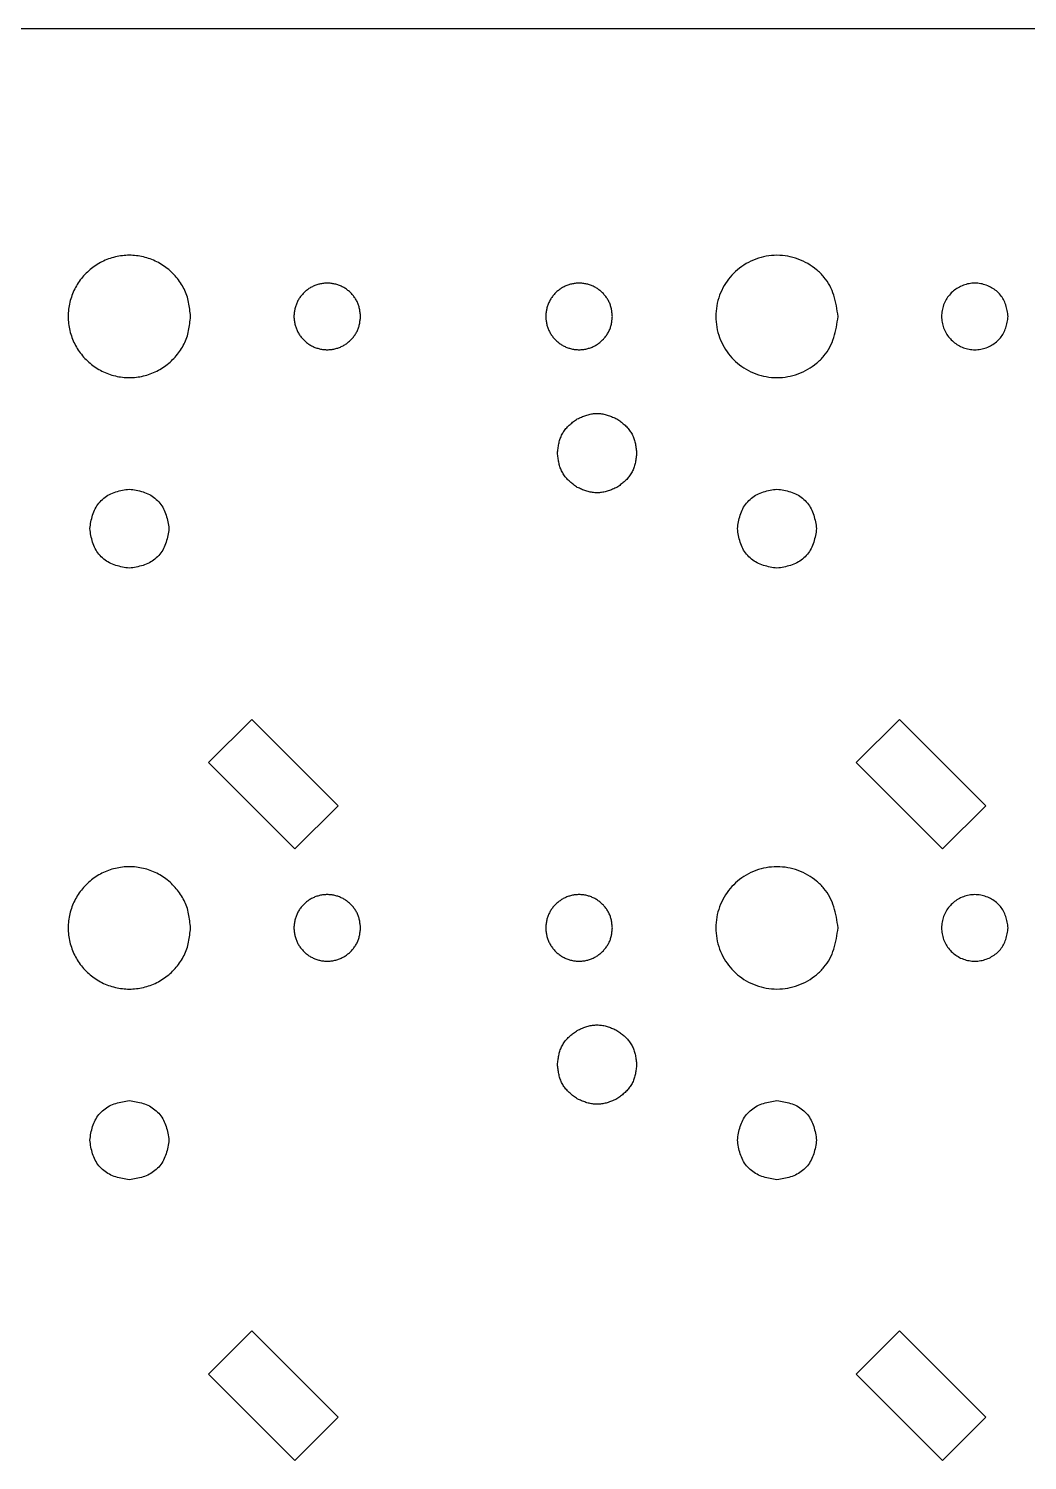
# Model space of a CAD drawing. Extents: x 1 to 215, y -90 to -6.
# Drawn here: x 60.01 to 87.77, y -45.49 to -5.68 of the extents above; entities that cross this region are included whole.
import ezdxf

# ---------------------------------------------------------------- set-up
doc = ezdxf.new("R2010")
doc.units = 0
for name, color, linetype in [('Cork_Diodes', 7, 'CONTINUOUS'), ('Cork_Holes', 7, 'CONTINUOUS'), ('Cork_Outline', 7, 'CONTINUOUS')]:
    doc.layers.add(name, color=color, linetype=linetype)

msp = doc.modelspace()

# ---------------------------------------------------------------- linework, layer by layer
at = {"layer": 'Cork_Diodes', "color": 2}
for points in [[(66.213598, -24.886792), (65.012178, -26.088212)], [(68.613597, -27.286801), (66.213598, -24.886792)], [(84.214578, -24.886792), (83.013158, -26.088212)], [(86.614577, -27.286801), (84.214578, -24.886792)], [(67.412177, -28.488221), (65.012178, -26.088212)], [(85.413159, -28.488221), (83.013158, -26.088212)], [(68.613597, -27.286801), (67.412177, -28.488221)], [(86.614577, -27.286801), (85.413159, -28.488221)], [(66.213598, -41.887012), (65.012178, -43.088432)], [(68.613597, -44.287021), (66.213598, -41.887012)], [(84.214578, -41.887012), (83.013158, -43.088432)], [(86.614577, -44.287021), (84.214578, -41.887012)], [(67.412177, -45.488441), (65.012178, -43.088432)], [(85.413159, -45.488441), (83.013158, -43.088432)], [(68.613597, -44.287021), (67.412177, -45.488441)], [(86.614577, -44.287021), (85.413159, -45.488441)]]:
    msp.add_lwpolyline(points, dxfattribs=at)
at = {"layer": 'Cork_Holes', "color": 1}
for points, knots in [([(64.50988, -13.685286), (64.503118, -13.751448), (64.489641, -13.883307), (64.45997, -14.079345), (64.411238, -14.270325), (64.334884, -14.451488), (64.235631, -14.620988), (64.116309, -14.778773), (63.979869, -14.923037), (63.827662, -15.051305), (63.661795, -15.160996), (63.483965, -15.25018), (63.296806, -15.318079), (63.103885, -15.363628), (62.907955, -15.386186), (62.711752, -15.386188), (62.515897, -15.363634), (62.323077, -15.318069), (62.135938, -15.250134), (61.957926, -15.160925), (61.79166, -15.051373), (61.639255, -14.923275), (61.503392, -14.779049), (61.385906, -14.620707), (61.287803, -14.450787), (61.209419, -14.269865), (61.15244, -14.080087), (61.11771, -13.884049), (61.105971, -13.685286), (61.11771, -13.486523), (61.15244, -13.290484), (61.209419, -13.100707), (61.287803, -12.919785), (61.385906, -12.749865), (61.503392, -12.591523), (61.639255, -12.447296), (61.79166, -12.319199), (61.957925, -12.209647), (62.135937, -12.120439), (62.323076, -12.052505), (62.515901, -12.006975), (62.711749, -11.984386), (62.907957, -11.984389), (63.103881, -12.006982), (63.296807, -12.052494), (63.483965, -12.120393), (63.661795, -12.209575), (63.827662, -12.319266), (63.979869, -12.447535), (64.116309, -12.591799), (64.235631, -12.749584), (64.334884, -12.919084), (64.411237, -13.100247), (64.459971, -13.291226), (64.489646, -13.487265), (64.50312, -13.619124), (64.50988, -13.685286)], [0, 0, 0, 0, 0.199511, 0.397619, 0.594372, 0.789098, 0.985319, 1.182187, 1.381317, 1.579793, 1.778027, 1.976498, 2.175217, 2.373979, 2.569805, 2.765573, 2.961313, 3.159932, 3.358595, 3.557251, 3.755903, 3.954561, 4.153184, 4.348959, 4.544746, 4.740525, 4.939158, 5.137817, 5.336466, 5.535115, 5.733774, 5.932407, 6.128186, 6.323973, 6.519748, 6.718371, 6.917029, 7.115681, 7.314337, 7.512997, 7.711611, 7.907354, 8.103122, 8.29895, 8.497707, 8.696423, 8.894895, 9.093128, 9.291605, 9.490735, 9.687603, 9.883824, 10.07855, 10.275303, 10.473412, 10.672922, 10.672922, 10.672922, 10.672922]), ([(82.510098, -13.685286), (82.494575, -13.784876), (82.463775, -13.982468), (82.397102, -14.272976), (82.288662, -14.546673), (82.122504, -14.787687), (81.914172, -14.992596), (81.670255, -15.161651), (81.399169, -15.288359), (81.108912, -15.367228), (80.809867, -15.394316), (80.510613, -15.367185), (80.220244, -15.288666), (79.950289, -15.162303), (79.709538, -14.99204), (79.503313, -14.785753), (79.333147, -14.545121), (79.206722, -14.27541), (79.128151, -13.985034), (79.101079, -13.685286), (79.128151, -13.385537), (79.206722, -13.095162), (79.333147, -12.825451), (79.503313, -12.584818), (79.709538, -12.378532), (79.950289, -12.208268), (80.220244, -12.081906), (80.510613, -12.003387), (80.809867, -11.976255), (81.108912, -12.003344), (81.399169, -12.082213), (81.670255, -12.208921), (81.914172, -12.377975), (82.122503, -12.582884), (82.288659, -12.8239), (82.397101, -13.097595), (82.463775, -13.388103), (82.494575, -13.585696), (82.510098, -13.685286)], [0, 0, 0, 0, 0.302351, 0.59988, 0.892711, 1.179546, 1.471276, 1.764927, 2.065693, 2.364601, 2.662808, 2.961707, 3.261285, 3.560794, 3.851171, 4.141499, 4.431738, 4.730958, 5.030393, 5.329747, 5.6291, 5.928536, 6.227756, 6.517995, 6.808323, 7.0987, 7.398209, 7.697787, 7.996685, 8.294893, 8.593801, 8.894567, 9.188218, 9.479947, 9.766781, 10.059613, 10.357142, 10.659493, 10.659493, 10.659493, 10.659493]), ([(69.234997, -13.685286), (69.231318, -13.721284), (69.223984, -13.793031), (69.207846, -13.8997), (69.181322, -14.003613), (69.139779, -14.102184), (69.085774, -14.194409), (69.020845, -14.28026), (68.94661, -14.358763), (68.863789, -14.428559), (68.773539, -14.488249), (68.676779, -14.53678), (68.574941, -14.573715), (68.469972, -14.598501), (68.363357, -14.610704), (68.256607, -14.610709), (68.150039, -14.598492), (68.045111, -14.57376), (67.943291, -14.536769), (67.846437, -14.488208), (67.755965, -14.428597), (67.673038, -14.358892), (67.599117, -14.28041), (67.535187, -14.194256), (67.481809, -14.101803), (67.439158, -14.003363), (67.408155, -13.900103), (67.389258, -13.793435), (67.38287, -13.685286), (67.389257, -13.577137), (67.408151, -13.470468), (67.439159, -13.367209), (67.481809, -13.268769), (67.535187, -13.176315), (67.599117, -13.090162), (67.673037, -13.011679), (67.755966, -12.941977), (67.846429, -12.88236), (67.943295, -12.833832), (68.045118, -12.796867), (68.150033, -12.772066), (68.256607, -12.759867), (68.363358, -12.759864), (68.469967, -12.772082), (68.574951, -12.796811), (68.676775, -12.833793), (68.773539, -12.882322), (68.863789, -12.942013), (68.94661, -13.011809), (69.020845, -13.090312), (69.085773, -13.176163), (69.139777, -13.268388), (69.181324, -13.366958), (69.207841, -13.470873), (69.223987, -13.57754), (69.231319, -13.649287), (69.234997, -13.685286)], [0, 0, 0, 0, 0.108553, 0.21635, 0.323408, 0.429357, 0.536121, 0.643239, 0.751593, 0.85959, 0.967456, 1.075449, 1.183572, 1.29172, 1.398267, 1.504788, 1.611287, 1.719349, 1.827449, 1.93555, 2.043643, 2.151738, 2.259817, 2.36634, 2.472868, 2.57939, 2.687469, 2.795567, 2.903651, 3.011735, 3.119833, 3.227913, 3.334434, 3.440962, 3.547486, 3.655564, 3.763659, 3.871753, 3.97984, 4.087936, 4.196008, 4.302507, 4.409028, 4.515575, 4.623716, 4.731848, 4.839843, 4.947709, 5.055706, 5.16406, 5.271178, 5.377942, 5.483891, 5.590948, 5.698745, 5.807299, 5.807299, 5.807299, 5.807299]), ([(76.234983, -13.685286), (76.231304, -13.721284), (76.22397, -13.793031), (76.207832, -13.8997), (76.181308, -14.003613), (76.139765, -14.102184), (76.08576, -14.194409), (76.020831, -14.28026), (75.946596, -14.358763), (75.863775, -14.428559), (75.773525, -14.488248), (75.676766, -14.536781), (75.574928, -14.573715), (75.469958, -14.598501), (75.363343, -14.610704), (75.256593, -14.610709), (75.150025, -14.598492), (75.045097, -14.57376), (74.943277, -14.536769), (74.846423, -14.488208), (74.755951, -14.428597), (74.673024, -14.358892), (74.599103, -14.28041), (74.535173, -14.194256), (74.481795, -14.101803), (74.439144, -14.003363), (74.408141, -13.900103), (74.389244, -13.793435), (74.382856, -13.685286), (74.389243, -13.577137), (74.408137, -13.470468), (74.439145, -13.367209), (74.481795, -13.268769), (74.535174, -13.176315), (74.599103, -13.090162), (74.673024, -13.011679), (74.755952, -12.941977), (74.846416, -12.88236), (74.943281, -12.833832), (75.045104, -12.796867), (75.150019, -12.772066), (75.256593, -12.759867), (75.363344, -12.759864), (75.469953, -12.772082), (75.574938, -12.796811), (75.676762, -12.833793), (75.773525, -12.882322), (75.863775, -12.942013), (75.946596, -13.011809), (76.020831, -13.090312), (76.085759, -13.176163), (76.139763, -13.268388), (76.18131, -13.366958), (76.207827, -13.470873), (76.223973, -13.57754), (76.231305, -13.649287), (76.234983, -13.685286)], [0, 0, 0, 0, 0.108553, 0.21635, 0.323408, 0.429357, 0.536121, 0.643239, 0.751593, 0.85959, 0.967456, 1.075448, 1.183572, 1.29172, 1.398267, 1.504788, 1.611287, 1.719349, 1.827449, 1.93555, 2.043643, 2.151738, 2.259817, 2.36634, 2.472868, 2.57939, 2.68747, 2.795567, 2.903651, 3.011736, 3.119833, 3.227913, 3.334435, 3.440962, 3.547486, 3.655565, 3.76366, 3.871753, 3.97984, 4.087936, 4.196008, 4.302507, 4.409028, 4.515575, 4.623717, 4.731849, 4.839843, 4.947709, 5.055706, 5.16406, 5.271178, 5.377942, 5.483891, 5.590948, 5.698745, 5.807299, 5.807299, 5.807299, 5.807299]), ([(87.234961, -13.685286), (87.226514, -13.739474), (87.209753, -13.846986), (87.173478, -14.005056), (87.114472, -14.153979), (87.024066, -14.28512), (86.910707, -14.396611), (86.777981, -14.488581), (86.630488, -14.557546), (86.472552, -14.600467), (86.309835, -14.61521), (86.147005, -14.600444), (85.989008, -14.557713), (85.84213, -14.488936), (85.711126, -14.396308), (85.598913, -14.284068), (85.506331, -14.153133), (85.437535, -14.006381), (85.394784, -13.848383), (85.380053, -13.685286), (85.394784, -13.522189), (85.437535, -13.364191), (85.506328, -13.217438), (85.598913, -13.086504), (85.711126, -12.974263), (85.84213, -12.881635), (85.989008, -12.812858), (86.147005, -12.770128), (86.309835, -12.755362), (86.472552, -12.770105), (86.630488, -12.813025), (86.777981, -12.881991), (86.910707, -12.973961), (87.024067, -13.085452), (87.114472, -13.216593), (87.173478, -13.365516), (87.209755, -13.523585), (87.226514, -13.631098), (87.234961, -13.685286)], [0, 0, 0, 0, 0.164513, 0.326404, 0.485735, 0.641811, 0.800542, 0.960316, 1.123975, 1.286618, 1.448878, 1.611514, 1.774522, 1.937497, 2.095491, 2.253458, 2.411385, 2.574193, 2.737122, 2.900003, 3.062885, 3.225813, 3.388621, 3.546549, 3.704517, 3.86251, 4.025485, 4.188493, 4.351129, 4.513389, 4.676033, 4.839692, 4.999466, 5.158197, 5.314273, 5.473604, 5.635495, 5.800008, 5.800008, 5.800008, 5.800008]), ([(74.70988, -17.485285), (74.714346, -17.442604), (74.723255, -17.35745), (74.742571, -17.230638), (74.773865, -17.106684), (74.822327, -16.988589), (74.885952, -16.878387), (74.964005, -16.777375), (75.055701, -16.68829), (75.155861, -16.60815), (75.22515, -16.557859), (75.25988, -16.532652)], [0, 0, 0, 0, 0.128737, 0.256844, 0.384549, 0.511268, 0.638499, 0.765225, 0.892934, 1.021036, 1.149772, 1.149772, 1.149772, 1.149772]), ([(75.25988, -16.532652), (75.299074, -16.515179), (75.377271, -16.480318), (75.496748, -16.433639), (75.619747, -16.398771), (75.746254, -16.381697), (75.873509, -16.381691), (76.000006, -16.398788), (76.123027, -16.433572), (76.24249, -16.4803), (76.320686, -16.515173), (76.35988, -16.532652)], [0, 0, 0, 0, 0.128734, 0.256836, 0.384541, 0.511268, 0.638501, 0.765229, 0.892922, 1.021031, 1.149773, 1.149773, 1.149773, 1.149773]), ([(76.35988, -16.532652), (76.39461, -16.557859), (76.463901, -16.608149), (76.564061, -16.68829), (76.655758, -16.777374), (76.73381, -16.878387), (76.797434, -16.988589), (76.845894, -17.106684), (76.877191, -17.230638), (76.896511, -17.35745), (76.905416, -17.442603), (76.90988, -17.485285)], [0, 0, 0, 0, 0.128737, 0.25684, 0.384549, 0.511275, 0.638505, 0.765224, 0.892929, 1.021037, 1.149773, 1.149773, 1.149773, 1.149773]), ([(75.25988, -18.437917), (75.22515, -18.41271), (75.155861, -18.362419), (75.055702, -18.282279), (74.964004, -18.193194), (74.88595, -18.09218), (74.822323, -17.98197), (74.77387, -17.863865), (74.742569, -17.739914), (74.72325, -17.61311), (74.714344, -17.527963), (74.70988, -17.485285)], [0, 0, 0, 0, 0.128735, 0.256838, 0.384546, 0.511274, 0.638511, 0.765247, 0.892945, 1.02104, 1.14977, 1.14977, 1.14977, 1.14977]), ([(76.90988, -17.485285), (76.905414, -17.527963), (76.896505, -17.61311), (76.877189, -17.739914), (76.84589, -17.863865), (76.797439, -17.98197), (76.733812, -18.09218), (76.655758, -18.193194), (76.564061, -18.282279), (76.463901, -18.36242), (76.39461, -18.41271), (76.35988, -18.437917)], [0, 0, 0, 0, 0.12873, 0.256825, 0.384523, 0.511258, 0.638495, 0.765222, 0.892931, 1.021034, 1.149771, 1.149771, 1.149771, 1.149771]), ([(61.709882, -19.585282), (61.719942, -19.521188), (61.739939, -19.393773), (61.783227, -19.205846), (61.853503, -19.027739), (61.96019, -18.869563), (62.094169, -18.735585), (62.252344, -18.628895), (62.43045, -18.558618), (62.618373, -18.515326), (62.745788, -18.495334), (62.809882, -18.485277)], [0, 0, 0, 0, 0.194621, 0.386895, 0.577571, 0.765401, 0.955016, 1.142857, 1.333525, 1.525797, 1.720417, 1.720417, 1.720417, 1.720417]), ([(62.809882, -18.485277), (62.873976, -18.495334), (63.001391, -18.515326), (63.189313, -18.558618), (63.36742, -18.628895), (63.525595, -18.735585), (63.659574, -18.869563), (63.766261, -19.027739), (63.836536, -19.205846), (63.879824, -19.393773), (63.899822, -19.521188), (63.909882, -19.585282)], [0, 0, 0, 0, 0.194619, 0.38689, 0.57756, 0.7654, 0.955015, 1.142846, 1.333521, 1.525796, 1.720416, 1.720416, 1.720416, 1.720416]), ([(76.35988, -18.437917), (76.320686, -18.455389), (76.242491, -18.490247), (76.12301, -18.536914), (76.000017, -18.571802), (75.873507, -18.588871), (75.746253, -18.588879), (75.619755, -18.571781), (75.496735, -18.536997), (75.377272, -18.490269), (75.299075, -18.455396), (75.25988, -18.437917)], [0, 0, 0, 0, 0.12873, 0.256829, 0.384537, 0.511265, 0.638499, 0.765225, 0.892918, 1.021028, 1.149771, 1.149771, 1.149771, 1.149771]), ([(79.70987, -19.585282), (79.71993, -19.521188), (79.739929, -19.393773), (79.783217, -19.205846), (79.853491, -19.027739), (79.960178, -18.869563), (80.094157, -18.735585), (80.252332, -18.628895), (80.430438, -18.558618), (80.618361, -18.515326), (80.745776, -18.495334), (80.80987, -18.485277)], [0, 0, 0, 0, 0.194621, 0.386895, 0.57757, 0.765401, 0.955016, 1.142856, 1.333526, 1.525798, 1.720416, 1.720416, 1.720416, 1.720416]), ([(80.80987, -18.485277), (80.873964, -18.495334), (81.001379, -18.515326), (81.189302, -18.558618), (81.367408, -18.628896), (81.525583, -18.735585), (81.659563, -18.869563), (81.766252, -19.027738), (81.836525, -19.205846), (81.879813, -19.393773), (81.899812, -19.521188), (81.909872, -19.585282)], [0, 0, 0, 0, 0.194619, 0.386891, 0.57756, 0.7654, 0.955016, 1.142847, 1.333523, 1.525797, 1.720418, 1.720418, 1.720418, 1.720418]), ([(62.809882, -20.685288), (62.745788, -20.675224), (62.618374, -20.655217), (62.43045, -20.611922), (62.25235, -20.54164), (62.094164, -20.434973), (61.960184, -20.30099), (61.853513, -20.142806), (61.783223, -19.96471), (61.73994, -19.776789), (61.719942, -19.649376), (61.709882, -19.585282)], [0, 0, 0, 0, 0.194622, 0.386896, 0.577565, 0.765396, 0.955011, 1.142856, 1.333514, 1.525782, 1.720402, 1.720402, 1.720402, 1.720402]), ([(63.909882, -19.585282), (63.899822, -19.649376), (63.879824, -19.776789), (63.836539, -19.964709), (63.766251, -20.142806), (63.65958, -20.30099), (63.5256, -20.434973), (63.367414, -20.54164), (63.189314, -20.611922), (63.00139, -20.655217), (62.873976, -20.675224), (62.809882, -20.685288)], [0, 0, 0, 0, 0.19462, 0.386888, 0.577546, 0.765391, 0.955006, 1.142837, 1.333507, 1.52578, 1.720402, 1.720402, 1.720402, 1.720402]), ([(80.80987, -20.685288), (80.745776, -20.675224), (80.618363, -20.655217), (80.43044, -20.611922), (80.25234, -20.54164), (80.094153, -20.434973), (79.960172, -20.300991), (79.853501, -20.142806), (79.783213, -19.964709), (79.739929, -19.776789), (79.71993, -19.649376), (79.70987, -19.585282)], [0, 0, 0, 0, 0.194621, 0.386894, 0.577562, 0.765395, 0.95501, 1.142855, 1.333513, 1.525781, 1.720401, 1.720401, 1.720401, 1.720401]), ([(81.909872, -19.585282), (81.899812, -19.649376), (81.879813, -19.776789), (81.836529, -19.964709), (81.766242, -20.142807), (81.659569, -20.30099), (81.52559, -20.434973), (81.367404, -20.541641), (81.189303, -20.611922), (81.001379, -20.655217), (80.873964, -20.675224), (80.80987, -20.685288)], [0, 0, 0, 0, 0.19462, 0.386888, 0.577546, 0.765391, 0.955006, 1.142836, 1.333507, 1.525781, 1.720404, 1.720404, 1.720404, 1.720404]), ([(64.50988, -30.685241), (64.503118, -30.751403), (64.489641, -30.883262), (64.45997, -31.079301), (64.411238, -31.270281), (64.334884, -31.451443), (64.235632, -31.620944), (64.116305, -31.778729), (63.979875, -31.923004), (63.827662, -32.051267), (63.661792, -32.160951), (63.483965, -32.25014), (63.296809, -32.318053), (63.103882, -32.363573), (62.907957, -32.386165), (62.71175, -32.386167), (62.5159, -32.36358), (62.323074, -32.318043), (62.135937, -32.250094), (61.957928, -32.160879), (61.79166, -32.051334), (61.639249, -31.923242), (61.503396, -31.779004), (61.385905, -31.620663), (61.287803, -31.450742), (61.209419, -31.26982), (61.15244, -31.080043), (61.11771, -30.884004), (61.105971, -30.685242), (61.11771, -30.486481), (61.152438, -30.290451), (61.209422, -30.100684), (61.287802, -29.919767), (61.385905, -29.749846), (61.503396, -29.591505), (61.639249, -29.447267), (61.79166, -29.319175), (61.957928, -29.20963), (62.135937, -29.120415), (62.323074, -29.052466), (62.5159, -29.006929), (62.71175, -28.984342), (62.907957, -28.984344), (63.103881, -29.006936), (63.296808, -29.052456), (63.483964, -29.120369), (63.661792, -29.209558), (63.827662, -29.319242), (63.979875, -29.447505), (64.116305, -29.59178), (64.235632, -29.749565), (64.334884, -29.919066), (64.411234, -30.100223), (64.459973, -30.291193), (64.489646, -30.487223), (64.50312, -30.61908), (64.50988, -30.685241)], [0, 0, 0, 0, 0.199511, 0.397619, 0.594372, 0.789098, 0.985319, 1.182187, 1.381325, 1.579798, 1.778028, 1.976503, 2.175223, 2.373983, 2.569811, 2.765579, 2.961321, 3.159937, 3.358602, 3.557261, 3.755909, 3.954563, 4.153195, 4.34897, 4.544757, 4.740536, 4.939169, 5.137828, 5.336477, 5.535125, 5.733777, 5.932392, 6.128171, 6.323958, 6.519733, 6.718365, 6.917019, 7.115668, 7.314327, 7.512991, 7.711607, 7.90735, 8.103118, 8.298946, 8.497705, 8.696425, 8.8949, 9.09313, 9.291603, 9.490741, 9.687609, 9.88383, 10.078556, 10.275292, 10.473393, 10.672903, 10.672903, 10.672903, 10.672903]), ([(82.510098, -30.685241), (82.494574, -30.784834), (82.463774, -30.982432), (82.397102, -31.272949), (82.288665, -31.546652), (82.122505, -31.787663), (81.91417, -31.992559), (81.670253, -32.161605), (81.399169, -32.288314), (81.108912, -32.367183), (80.809867, -32.394272), (80.510613, -32.36714), (80.220244, -32.288621), (79.95029, -32.162258), (79.709541, -31.992002), (79.503312, -31.785728), (79.333143, -31.5451), (79.206722, -31.275383), (79.128151, -30.984998), (79.101078, -30.685247), (79.128152, -30.385499), (79.206723, -30.095123), (79.333144, -29.825408), (79.503312, -29.584781), (79.70954, -29.378505), (79.950295, -29.208254), (80.22024, -29.081866), (80.510613, -29.003343), (80.809867, -28.97621), (81.108913, -29.0033), (81.399173, -29.082173), (81.670249, -29.208907), (81.91417, -29.377948), (82.122504, -29.582846), (82.288662, -29.823858), (82.397101, -30.097557), (82.463773, -30.388065), (82.494574, -30.585655), (82.510098, -30.685241)], [0, 0, 0, 0, 0.302358, 0.599899, 0.892737, 1.179566, 1.471287, 1.764934, 2.0657, 2.364608, 2.662815, 2.961714, 3.261292, 3.560801, 3.851174, 4.141493, 4.431726, 4.730953, 5.0304, 5.329761, 5.629102, 5.928543, 6.227769, 6.518002, 6.808321, 7.098694, 7.398211, 7.697791, 7.99669, 8.294897, 8.593807, 8.894581, 9.188228, 9.479948, 9.766776, 10.059614, 10.357148, 10.659488, 10.659488, 10.659488, 10.659488]), ([(69.234997, -30.685241), (69.231318, -30.721244), (69.223985, -30.792992), (69.207847, -30.899662), (69.181317, -31.003575), (69.139782, -31.102156), (69.085775, -31.194388), (69.020847, -31.280241), (68.946611, -31.358738), (68.863787, -31.428521), (68.773537, -31.488203), (68.676779, -31.536737), (68.57494, -31.573674), (68.469975, -31.598489), (68.363357, -31.610684), (68.256607, -31.610691), (68.150039, -31.598475), (68.045109, -31.573736), (67.943291, -31.53673), (67.84644, -31.488162), (67.755967, -31.428559), (67.673037, -31.358867), (67.599115, -31.280391), (67.535186, -31.194236), (67.481805, -31.101774), (67.439163, -31.003325), (67.408154, -30.900064), (67.389257, -30.793396), (67.38287, -30.685247), (67.389257, -30.577098), (67.408154, -30.47043), (67.439156, -30.367167), (67.481809, -30.268725), (67.535187, -30.176271), (67.599117, -30.090117), (67.673036, -30.011636), (67.755962, -29.941937), (67.84644, -29.882348), (67.943291, -29.833791), (68.045117, -29.796824), (68.150032, -29.772021), (68.256607, -29.759822), (68.363358, -29.759819), (68.469967, -29.772038), (68.574952, -29.796767), (68.67678, -29.833753), (68.773528, -29.88231), (68.863794, -29.941973), (68.946611, -30.011766), (69.020845, -30.090267), (69.085773, -30.176118), (69.139776, -30.268343), (69.181326, -30.366917), (69.207838, -30.470835), (69.223988, -30.577502), (69.231319, -30.649245), (69.234997, -30.685241)], [0, 0, 0, 0, 0.108565, 0.216356, 0.323408, 0.429374, 0.536144, 0.643263, 0.751612, 0.859601, 0.967463, 1.075457, 1.183582, 1.291734, 1.398281, 1.504802, 1.611302, 1.719364, 1.827469, 1.935573, 2.043663, 2.151749, 2.259823, 2.366347, 2.472881, 2.57942, 2.687494, 2.795585, 2.903682, 3.01176, 3.119851, 3.227943, 3.334464, 3.440992, 3.547516, 3.655593, 3.763684, 3.871768, 3.979863, 4.087961, 4.196033, 4.302533, 4.409054, 4.515601, 4.623742, 4.731876, 4.83988, 4.947735, 5.055728, 5.164081, 5.271199, 5.377963, 5.483912, 5.59098, 5.698772, 5.807319, 5.807319, 5.807319, 5.807319]), ([(76.234983, -30.685241), (76.231304, -30.721244), (76.223971, -30.792992), (76.207833, -30.899662), (76.181303, -31.003575), (76.139768, -31.102156), (76.085761, -31.194388), (76.020833, -31.280241), (75.946597, -31.358738), (75.863773, -31.428521), (75.773524, -31.488203), (75.676766, -31.536737), (75.574927, -31.573674), (75.469961, -31.598489), (75.363343, -31.610684), (75.256593, -31.610691), (75.150025, -31.598475), (75.045095, -31.573736), (74.943277, -31.53673), (74.846426, -31.488162), (74.755953, -31.428559), (74.673023, -31.358867), (74.599101, -31.280391), (74.535172, -31.194236), (74.481791, -31.101774), (74.439149, -31.003325), (74.40814, -30.900064), (74.389243, -30.793396), (74.382856, -30.685247), (74.389243, -30.577098), (74.40814, -30.47043), (74.439142, -30.367167), (74.481795, -30.268725), (74.535173, -30.176271), (74.599103, -30.090117), (74.673023, -30.011637), (74.755948, -29.941937), (74.846426, -29.882348), (74.943277, -29.833791), (75.045103, -29.796824), (75.150018, -29.772021), (75.256593, -29.759822), (75.363344, -29.759819), (75.469953, -29.772038), (75.574938, -29.796768), (75.676767, -29.833753), (75.773514, -29.88231), (75.86378, -29.941973), (75.946597, -30.011766), (76.020831, -30.090267), (76.085759, -30.176118), (76.139762, -30.268343), (76.181312, -30.366917), (76.207824, -30.470835), (76.223974, -30.577502), (76.231305, -30.649245), (76.234983, -30.685241)], [0, 0, 0, 0, 0.108565, 0.216356, 0.323408, 0.429374, 0.536144, 0.643263, 0.751612, 0.859601, 0.967463, 1.075455, 1.183582, 1.291734, 1.398281, 1.504802, 1.611302, 1.719364, 1.827469, 1.935573, 2.043663, 2.151749, 2.259823, 2.366347, 2.472881, 2.57942, 2.687494, 2.795585, 2.903682, 3.01176, 3.119851, 3.227943, 3.334464, 3.440992, 3.547516, 3.655594, 3.763684, 3.871768, 3.979863, 4.087961, 4.196033, 4.302533, 4.409054, 4.5156, 4.623742, 4.731877, 4.83988, 4.947735, 5.055728, 5.164081, 5.271199, 5.377963, 5.483912, 5.59098, 5.698772, 5.807319, 5.807319, 5.807319, 5.807319]), ([(87.234961, -30.685241), (87.226514, -30.73943), (87.209753, -30.846945), (87.173474, -31.005021), (87.114482, -31.153954), (87.024061, -31.285087), (86.910702, -31.396572), (86.777991, -31.488569), (86.630483, -31.557506), (86.472551, -31.600423), (86.309835, -31.615165), (86.147006, -31.6004), (85.989013, -31.557673), (85.84212, -31.488924), (85.711132, -31.39627), (85.598919, -31.284035), (85.50632, -31.153108), (85.437539, -31.006346), (85.394784, -30.848342), (85.380053, -30.685242), (85.394784, -30.522144), (85.437536, -30.364147), (85.506324, -30.217395), (85.598919, -30.08647), (85.711125, -29.974225), (85.842127, -29.88159), (85.989008, -29.812819), (86.147007, -29.770103), (86.309835, -29.755347), (86.47255, -29.77008), (86.630488, -29.812986), (86.777984, -29.881945), (86.910708, -29.973922), (87.024061, -30.085417), (87.114475, -30.21655), (87.173478, -30.365472), (87.209755, -30.52354), (87.226514, -30.631053), (87.234961, -30.685241)], [0, 0, 0, 0, 0.164514, 0.326411, 0.48576, 0.641821, 0.800552, 0.960336, 1.123987, 1.286629, 1.448889, 1.611525, 1.774531, 1.937498, 2.095502, 2.253469, 2.411381, 2.574207, 2.737142, 2.900024, 3.062906, 3.225834, 3.388642, 3.546561, 3.704532, 3.862529, 4.025502, 4.188506, 4.351141, 4.513401, 4.676041, 4.839697, 4.999474, 5.158209, 5.314276, 5.473607, 5.635498, 5.800011, 5.800011, 5.800011, 5.800011]), ([(75.25988, -33.532714), (75.299074, -33.515242), (75.37727, -33.480383), (75.496752, -33.433717), (75.619745, -33.398828), (75.746254, -33.381759), (75.873509, -33.381752), (76.000006, -33.39885), (76.123027, -33.433633), (76.24249, -33.480361), (76.320686, -33.515234), (76.35988, -33.532714)], [0, 0, 0, 0, 0.128731, 0.256831, 0.38454, 0.511267, 0.6385, 0.765228, 0.89292, 1.02103, 1.149771, 1.149771, 1.149771, 1.149771]), ([(74.70988, -34.485346), (74.714345, -34.442667), (74.723255, -34.357517), (74.742573, -34.230706), (74.773862, -34.106748), (74.822327, -33.98865), (74.885952, -33.878449), (74.964005, -33.777436), (75.055701, -33.688351), (75.155861, -33.608211), (75.22515, -33.557921), (75.25988, -33.532714)], [0, 0, 0, 0, 0.128731, 0.256832, 0.384548, 0.511268, 0.638499, 0.765225, 0.892934, 1.021036, 1.149771, 1.149771, 1.149771, 1.149771]), ([(76.35988, -33.532714), (76.39461, -33.557921), (76.463901, -33.608211), (76.564061, -33.688351), (76.655757, -33.777436), (76.73381, -33.878449), (76.797434, -33.98865), (76.845897, -34.106749), (76.877189, -34.230706), (76.896511, -34.357517), (76.905416, -34.442667), (76.90988, -34.485346)], [0, 0, 0, 0, 0.128737, 0.25684, 0.384549, 0.511275, 0.638505, 0.765224, 0.89294, 1.021042, 1.149773, 1.149773, 1.149773, 1.149773]), ([(75.25988, -35.437978), (75.22515, -35.412771), (75.155861, -35.362481), (75.055701, -35.28234), (74.964005, -35.193256), (74.885952, -35.092243), (74.822327, -34.982041), (74.773863, -34.863943), (74.742572, -34.739986), (74.72325, -34.613175), (74.714344, -34.528025), (74.70988, -34.485346)], [0, 0, 0, 0, 0.128735, 0.256838, 0.384546, 0.511273, 0.638504, 0.765223, 0.892939, 1.021041, 1.149772, 1.149772, 1.149772, 1.149772]), ([(76.90988, -34.485346), (76.905414, -34.528025), (76.896505, -34.613174), (76.877187, -34.739986), (76.845897, -34.863943), (76.797435, -34.982042), (76.733811, -35.092243), (76.655758, -35.193256), (76.564061, -35.282341), (76.463901, -35.362481), (76.39461, -35.412771), (76.35988, -35.437978)], [0, 0, 0, 0, 0.128731, 0.256832, 0.384548, 0.511267, 0.638497, 0.765224, 0.892933, 1.021035, 1.149772, 1.149772, 1.149772, 1.149772]), ([(61.709882, -36.585344), (61.719942, -36.52125), (61.739939, -36.393834), (61.783227, -36.205907), (61.853503, -36.027801), (61.96019, -35.869624), (62.094169, -35.735647), (62.252343, -35.628956), (62.43045, -35.558684), (62.618374, -35.515404), (62.745788, -35.495401), (62.809882, -35.485339)], [0, 0, 0, 0, 0.194621, 0.386895, 0.577571, 0.765401, 0.955016, 1.142857, 1.333523, 1.525794, 1.720415, 1.720415, 1.720415, 1.720415]), ([(62.809882, -35.485339), (62.873976, -35.495401), (63.001389, -35.515404), (63.189313, -35.558684), (63.367421, -35.628956), (63.525595, -35.735647), (63.659574, -35.869624), (63.766261, -36.0278), (63.836536, -36.205907), (63.879824, -36.393834), (63.899822, -36.52125), (63.909882, -36.585344)], [0, 0, 0, 0, 0.194621, 0.386891, 0.577558, 0.765399, 0.955014, 1.142844, 1.333519, 1.525794, 1.720415, 1.720415, 1.720415, 1.720415]), ([(76.35988, -35.437978), (76.320686, -35.45545), (76.242491, -35.490309), (76.12301, -35.536975), (76.000018, -35.571863), (75.873506, -35.588936), (75.746256, -35.588928), (75.619733, -35.571884), (75.496768, -35.536892), (75.377269, -35.490286), (75.299073, -35.455443), (75.25988, -35.437978)], [0, 0, 0, 0, 0.12873, 0.256829, 0.384537, 0.511265, 0.638499, 0.765225, 0.892949, 1.021039, 1.149758, 1.149758, 1.149758, 1.149758]), ([(79.70987, -36.585344), (79.71993, -36.52125), (79.739929, -36.393834), (79.783217, -36.205907), (79.853491, -36.0278), (79.960178, -35.869624), (80.094157, -35.735647), (80.252331, -35.628956), (80.430439, -35.558684), (80.618363, -35.515404), (80.745776, -35.495401), (80.80987, -35.485339)], [0, 0, 0, 0, 0.194621, 0.386895, 0.57757, 0.765401, 0.955016, 1.142856, 1.333524, 1.525794, 1.720415, 1.720415, 1.720415, 1.720415]), ([(80.80987, -35.485339), (80.873964, -35.495401), (81.001377, -35.515404), (81.189302, -35.558684), (81.367409, -35.628956), (81.525583, -35.735647), (81.659563, -35.869625), (81.766252, -36.0278), (81.836525, -36.205907), (81.879813, -36.393834), (81.899812, -36.52125), (81.909872, -36.585344)], [0, 0, 0, 0, 0.194621, 0.386892, 0.577558, 0.765399, 0.955014, 1.142846, 1.333521, 1.525795, 1.720416, 1.720416, 1.720416, 1.720416]), ([(62.809882, -37.685349), (62.745788, -37.675287), (62.618374, -37.655284), (62.43045, -37.612004), (62.252343, -37.541731), (62.094169, -37.435041), (61.96019, -37.301063), (61.853503, -37.142887), (61.783227, -36.964781), (61.739939, -36.776853), (61.719942, -36.649438), (61.709882, -36.585344)], [0, 0, 0, 0, 0.194621, 0.386892, 0.577558, 0.765399, 0.955014, 1.142844, 1.33352, 1.525794, 1.720415, 1.720415, 1.720415, 1.720415]), ([(63.909882, -36.585344), (63.899822, -36.649438), (63.879824, -36.776854), (63.836536, -36.96478), (63.766261, -37.142887), (63.659574, -37.301063), (63.525595, -37.435041), (63.367421, -37.541732), (63.189313, -37.612003), (63.001389, -37.655284), (62.873976, -37.675287), (62.809882, -37.685349)], [0, 0, 0, 0, 0.194621, 0.386895, 0.577571, 0.765401, 0.955016, 1.142857, 1.333524, 1.525794, 1.720415, 1.720415, 1.720415, 1.720415]), ([(80.80987, -37.685349), (80.745777, -37.675287), (80.618364, -37.655284), (80.43044, -37.612004), (80.252333, -37.541731), (80.094158, -37.435041), (79.960179, -37.301063), (79.85349, -37.142888), (79.783217, -36.96478), (79.739929, -36.776853), (79.71993, -36.649438), (79.70987, -36.585344)], [0, 0, 0, 0, 0.194619, 0.386889, 0.577556, 0.765397, 0.955012, 1.142843, 1.333519, 1.525793, 1.720414, 1.720414, 1.720414, 1.720414]), ([(81.909872, -36.585344), (81.899812, -36.649438), (81.879813, -36.776853), (81.836525, -36.96478), (81.766252, -37.142888), (81.659563, -37.301063), (81.525583, -37.435041), (81.367409, -37.541731), (81.189302, -37.612004), (81.001377, -37.655284), (80.873964, -37.675287), (80.80987, -37.685349)], [0, 0, 0, 0, 0.194621, 0.386895, 0.57757, 0.765402, 0.955018, 1.142858, 1.333524, 1.525795, 1.720416, 1.720416, 1.720416, 1.720416])]:
    msp.add_open_spline(points, degree=3, knots=knots, dxfattribs=at)
at = {"layer": 'Cork_Outline', "color": 7}
msp.add_lwpolyline([(3.30962, -5.683519), (212.30844, -5.683519)], dxfattribs=at)

doc.saveas('drawing.dxf')
